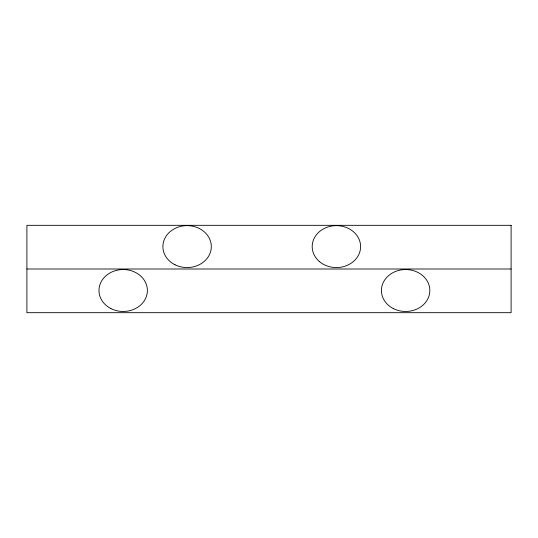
<?xml version="1.0" encoding="UTF-8"?>
<svg xmlns="http://www.w3.org/2000/svg" width="538" height="538" viewBox="0 0 538 538"><rect width="100%" height="100%" fill="white"/><g stroke="black" fill="none" stroke-linecap="round" stroke-linejoin="round"><path stroke-width="0.81" d="M26.9 269L511.1 269M511.1 225.321L26.9 225.321L26.9 312.679L511.1 312.679L511.1 225.321M319.276 261.428A24.21 20.969 0 0 0 359.781 252.026A24.21 20.969 0 0 0 330.13 226.35A24.21 20.969 0 0 0 319.276 261.428M174.991 264.757A24.21 20.969 0 0 0 211.306 246.599A24.21 20.969 0 0 0 174.991 228.442A24.21 20.969 0 0 0 174.991 264.757M393.298 308.55A24.21 20.969 0 0 0 429.835 290.728A24.21 20.969 0 0 0 393.749 272.235A24.21 20.969 0 0 0 393.298 308.55M110.848 308.55A24.21 20.969 0 0 0 147.385 290.728A24.21 20.969 0 0 0 111.299 272.235A24.21 20.969 0 0 0 110.848 308.55"/></g></svg>
